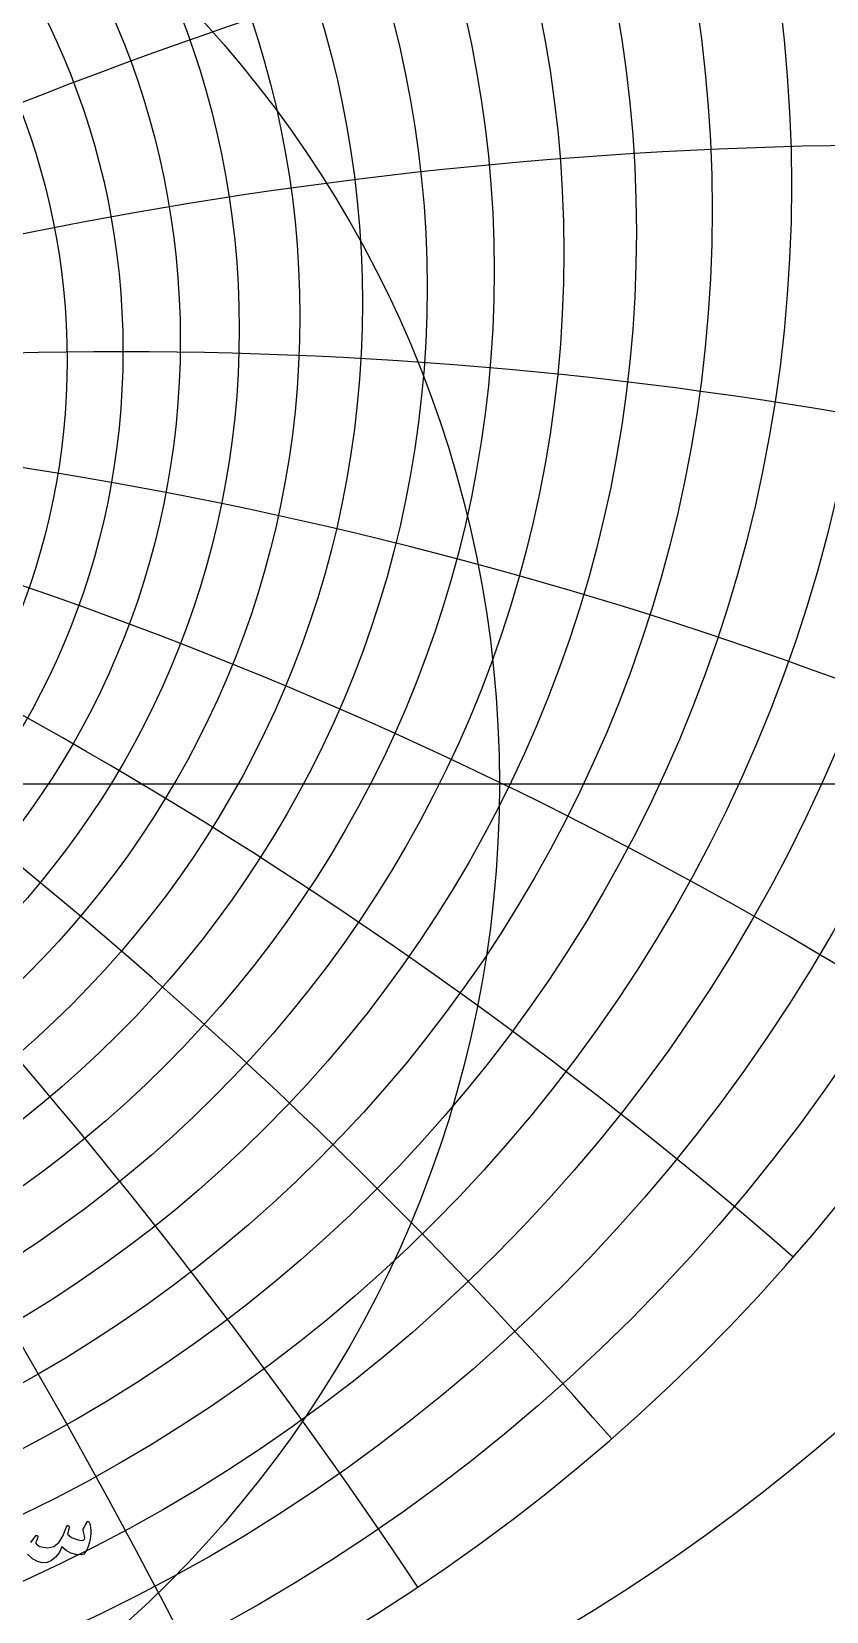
# Model space of a CAD drawing. Header units: millimetres. Extents: x -80 to 80, y -80 to 82.
# Drawn here: x 19.87 to 43.77, y -24.86 to 22.61 of the extents above; entities that cross this region are included whole.
import ezdxf

# ---------------------------------------------------------------- set-up
doc = ezdxf.new("R2010")
doc.units = ezdxf.units.MM
for name, color, linetype in [('ENGRAVE', 7, 'Continuous'), ('ENGRAVE_FINE', 8, 'Continuous'), ('TEXT', 5, 'Continuous')]:
    doc.layers.add(name, color=color, linetype=linetype)

msp = doc.modelspace()

# ---------------------------------------------------------------- linework, layer by layer
at = {"layer": 'ENGRAVE'}
msp.add_lwpolyline([(-79.2, 0), (79.2, 0)], dxfattribs=at)
for centre, radius in [((0, 0), 79.2), ((0, 17.9864), 42.7145), ((0, 0), 51.8435), ((0, 14.9176), 31.7625), ((0, 13.0112), 22.6198), ((0, 0), 33.9362)]:
    msp.add_circle(centre, radius, dxfattribs=at)
for centre, radius, start, end in [((0, 23.0822), 56.7498, 105.92162, 74.07838), ((6.4344, 24.0136), 57.4961, 269.138469, 40.245154), ((14.2744, 24.724), 59.1843, 260.45783, 5.343178), ((0, -116.4424), 127.462, 66, 114), ((0, -116.4424), 127.462, 66, 114), ((25.249, 25.249), 62.9506, 249.644118, 328.308129)]:
    msp.add_arc(centre, radius, start, end, dxfattribs=at)
at = {"layer": 'ENGRAVE_FINE'}
for centre, radius in [((0, 21.8315), 53.6012), ((0, 20.7123), 50.6441), ((0, 19.7075), 47.8562), ((0, 18.8029), 45.2185), ((0, 17.2479), 40.3301), ((0, 16.5787), 38.053), ((0, 15.9713), 35.8722), ((0, 15.4194), 33.7782), ((0, 14.4609), 29.8176), ((0, 14.0453), 27.9367), ((0, 13.6672), 26.1137), ((0, 13.3234), 24.3431), ((0, 12.7282), 20.9394)]:
    msp.add_circle(centre, radius, dxfattribs=at)
for centre, radius, start, end in [((350.1991, -116.4424), 372.6741, 149.618595, 166.935244), ((350.1991, -116.4424), 372.6741, 149.618595, 166.935244), ((220.7707, -116.4424), 254.9241, 135.157367, 160.257798), ((220.7707, -116.4424), 254.9241, 135.157367, 160.257798), ((-151.9033, -116.4424), 198.2957, 26.597292, 58.53821), ((-151.9033, -116.4424), 198.2957, 26.597292, 58.53821), ((151.9033, -116.4424), 198.2957, 121.46179, 153.402708), ((151.9033, -116.4424), 198.2957, 121.46179, 153.402708), ((-106.9533, -116.4424), 166.3899, 33.695116, 71.360537), ((-106.9533, -116.4424), 166.3899, 33.695116, 71.360537), ((106.9533, -116.4424), 166.3899, 108.639463, 146.304884), ((106.9533, -116.4424), 166.3899, 108.639463, 146.304884), ((-73.5902, -116.4424), 147.1805, 41.105625, 83.276844), ((-73.5902, -116.4424), 147.1805, 41.105625, 83.276844), ((73.5902, -116.4424), 147.1805, 96.723156, 138.894375), ((73.5902, -116.4424), 147.1805, 96.723156, 138.894375), ((-46.3924, -116.4424), 135.6423, 48.904494, 94.311228), ((-46.3924, -116.4424), 135.6423, 48.904494, 94.311228), ((46.3924, -116.4424), 135.6423, 85.688772, 131.095506), ((46.3924, -116.4424), 135.6423, 85.688772, 131.095506), ((-22.475, -116.4424), 129.4283, 57.173494, 104.525), ((-22.475, -116.4424), 129.4283, 57.173494, 104.525), ((22.475, -116.4424), 129.4283, 75.475, 122.826506), ((22.475, -116.4424), 129.4283, 75.475, 122.826506)]:
    msp.add_arc(centre, radius, start, end, dxfattribs=at)
at = {"layer": 'TEXT'}
msp.add_lwpolyline([(19.8508, -22.7923), (19.9861, -22.6047), (19.9934, -22.5944), (20.0013, -22.5871), (20.0098, -22.5827), (20.0189, -22.5812), (20.03, -22.5824), (20.0399, -22.5859), (20.0487, -22.5918), (20.0563, -22.6), (20.0607, -22.6252), (20.0505, -22.6679), (20.0256, -22.7282), (19.9861, -22.8061), (20.0379, -22.8661), (20.1184, -22.9103), (20.2276, -22.9387), (20.3655, -22.9513), (20.5373, -22.9153), (20.6875, -22.7979), (20.816, -22.5991), (20.9229, -22.319), (20.9281, -22.3046), (20.9346, -22.2944), (20.9422, -22.2882), (20.951, -22.2862), (20.9641, -22.2873), (20.9755, -22.2908), (20.9852, -22.2967), (20.9931, -22.3049), (20.999, -22.3166), (21.0025, -22.3283), (21.0036, -22.34), (21.0025, -22.3517), (20.9556, -22.5485), (21.0104, -22.5971), (21.0762, -22.6398), (21.1532, -22.6767), (21.2414, -22.7077), (21.3271, -22.7279), (21.3924, -22.7323), (21.4372, -22.7209), (21.4615, -22.6937), (21.4694, -22.6521), (21.465, -22.593), (21.4483, -22.5163), (21.4193, -22.422), (21.4243, -22.3954), (21.4486, -22.3435), (21.4922, -22.2666), (21.5552, -22.1644), (21.5552, -22.1644), (21.5654, -22.1574), (21.5774, -22.1597), (21.5912, -22.1714), (21.6067, -22.1925), (21.6234, -22.2282), (21.636, -22.2791), (21.6445, -22.3453), (21.6489, -22.4267), (21.6503, -22.5192), (21.6453, -22.6094), (21.6339, -22.6972), (21.6161, -22.7827), (21.564, -22.9489), (21.506, -23.0684), (21.4422, -23.141), (21.3725, -23.1667), (21.2077, -23.1571), (21.0552, -23.114), (20.9149, -23.0376), (20.787, -22.9279), (20.6992, -23.1009), (20.595, -23.2358), (20.4744, -23.3327), (20.3374, -23.3916), (20.1936, -23.4044), (20.0481, -23.3681), (19.9009, -23.2827), (19.7519, -23.148)], dxfattribs=at)

doc.saveas('drawing.dxf')
